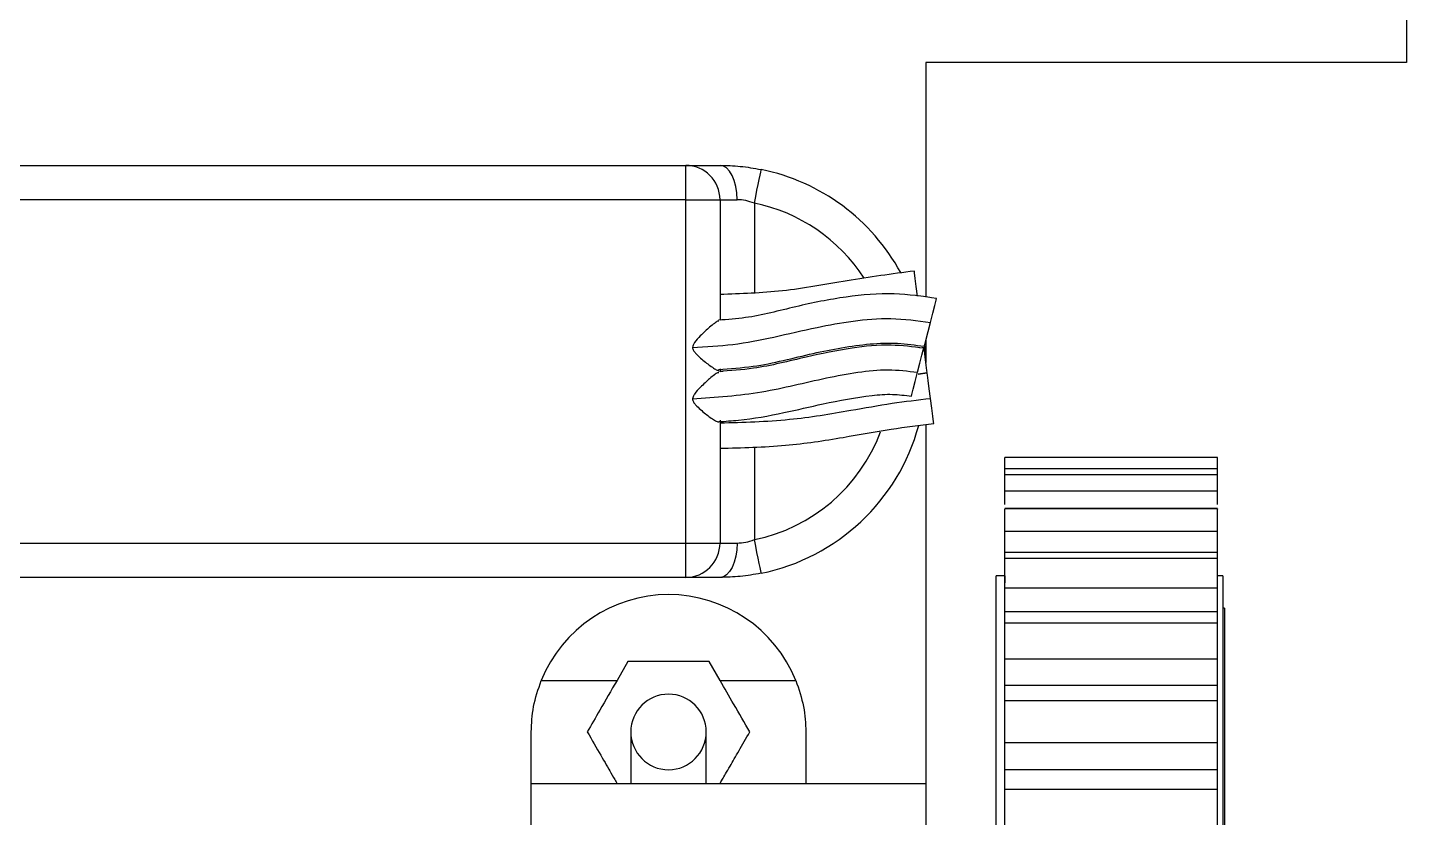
# Model space of a CAD drawing. Extents: x 1562220 to 1629450, y 100537 to 109840.
# Drawn here: x 1626443.23 to 1626483.4, y 100999.46 to 101022.46 of the extents above; entities that cross this region are included whole.
import ezdxf

# ---------------------------------------------------------------- set-up
doc = ezdxf.new("R2010")
doc.units = 0
doc.header["$LTSCALE"] = 1500
doc.header["$MEASUREMENT"] = 0
doc.layers.get('0').update_dxf_attribs({"linetype": 'CONTINUOUS'})

# ---------------------------------------------------------------- blocks, each defined once
blk = doc.blocks.new('robot')
at = {"color": 7, "linetype": 'Continuous', "lineweight": 25}
for p, q in [((1626383.42, 100633.924), (1626383.42, 100628.919)), ((1626383.42, 100628.919), (1626369.42, 100628.919)), ((1626369.42, 100628.919), (1626369.42, 100622.076)), ((1626310.42, 100625.919), (1626362.42, 100625.919)), ((1626362.42, 100624.919), (1626362.42, 100625.919)), ((1626362.42, 100625.919), (1626363.42, 100625.919)), ((1626362.42, 100624.919), (1626310.42, 100624.919)), ((1626362.42, 100624.919), (1626363.42, 100624.919)), ((1626362.42, 100614.919), (1626362.42, 100624.919)), ((1626363.42, 100624.919), (1626363.42, 100621.413)), ((1626363.42, 100624.919), (1626363.92, 100624.919)), ((1626369.42, 100620.836), (1626369.42, 100620.179)), ((1626369.374, 100620.659), (1626369.411, 100620.251)), ((1626363.42, 100619.998), (1626363.42, 100619.915)), ((1626369.192, 100619.848), (1626369.457, 100619.886)), ((1626369.46, 100619.866), (1626369.197, 100619.829)), ((1626369.42, 100619.881), (1626369.42, 100619.86)), ((1626363.42, 100618.498), (1626363.42, 100614.919)), ((1626369.42, 100618.368), (1626369.42, 100607.919)), ((1626377.92, 100617.41), (1626371.72, 100617.41)), ((1626371.72, 100617.094), (1626377.92, 100617.094)), ((1626371.72, 100616.879), (1626371.72, 100617.094)), ((1626377.92, 100616.909), (1626371.72, 100616.909)), ((1626377.92, 100616.879), (1626377.92, 100617.094)), ((1626371.72, 100616.437), (1626377.92, 100616.437)), ((1626371.72, 100615.936), (1626377.92, 100615.936)), ((1626377.92, 100615.917), (1626371.72, 100615.917)), ((1626371.72, 100615.266), (1626377.92, 100615.266)), ((1626310.42, 100614.919), (1626362.42, 100614.919)), ((1626362.42, 100614.919), (1626363.42, 100614.919)), ((1626362.42, 100613.919), (1626362.42, 100614.919)), ((1626363.42, 100614.919), (1626363.92, 100614.919)), ((1626371.72, 100614.658), (1626377.92, 100614.658)), ((1626371.72, 100614.475), (1626377.92, 100614.475)), ((1626371.72, 100613.969), (1626371.47, 100613.969)), ((1626371.47, 100587.979), (1626371.47, 100613.969)), ((1626371.72, 100613.969), (1626371.72, 100613.764)), ((1626371.72, 100613.737), (1626371.72, 100613.969)), ((1626378.07, 100613.969), (1626377.92, 100613.969)), ((1626378.07, 100613.969), (1626378.07, 100587.979)), ((1626362.42, 100613.919), (1626310.42, 100613.919)), ((1626363.42, 100613.919), (1626362.42, 100613.919)), ((1626371.72, 100613.617), (1626377.92, 100613.617)), ((1626371.72, 100612.923), (1626377.92, 100612.923)), ((1626378.12, 100613.019), (1626378.07, 100613.019)), ((1626378.12, 100613.019), (1626378.12, 100588.851)), ((1626371.72, 100612.601), (1626377.92, 100612.601)), ((1626360.737, 100611.469), (1626360.419, 100610.919)), ((1626363.104, 100611.469), (1626360.737, 100611.469)), ((1626363.421, 100610.919), (1626363.104, 100611.469)), ((1626371.72, 100611.545), (1626377.92, 100611.545)), ((1626358.212, 100610.919), (1626360.419, 100610.919)), ((1626363.421, 100610.919), (1626365.628, 100610.919)), ((1626371.72, 100610.785), (1626377.92, 100610.785)), ((1626371.72, 100610.336), (1626377.92, 100610.336)), ((1626357.92, 100607.919), (1626357.92, 100609.419)), ((1626360.82, 100609.419), (1626360.82, 100607.919)), ((1626363.02, 100607.919), (1626363.02, 100609.419)), ((1626365.92, 100609.419), (1626365.92, 100607.919)), ((1626371.72, 100609.114), (1626377.92, 100609.114)), ((1626377.92, 100608.315), (1626371.72, 100608.315)), ((1626357.92, 100606.419), (1626357.92, 100607.919)), ((1626357.92, 100607.919), (1626369.42, 100607.919)), ((1626369.42, 100607.919), (1626369.42, 100606.419)), ((1626371.72, 100607.751), (1626377.92, 100607.751))]:
    blk.add_line(p, q, dxfattribs=at)
at = {"color": 8, "linetype": 'Continuous', "lineweight": 25}
for p, q in [((1626364.42, 100624.818), (1626364.42, 100622.217)), ((1626363.42, 100621.419), (1626363.549, 100621.425)), ((1626369.243, 100620.602), (1626369.364, 100620.62)), ((1626363.42, 100619.919), (1626363.514, 100619.924)), ((1626364.42, 100617.726), (1626364.42, 100615.02))]:
    blk.add_line(p, q, dxfattribs=at)
at = {"color": 7, "linetype": 'Continuous', "lineweight": 25, "flags": 128}
for points in [[(1626363.92, 100624.919), (1626363.911, 100625.114), (1626363.882, 100625.302), (1626363.836, 100625.475), (1626363.774, 100625.626), (1626363.698, 100625.751), (1626363.612, 100625.843), (1626363.518, 100625.9), (1626363.42, 100625.919)], [(1626364.42, 100624.818), (1626364.459, 100625.009), (1626364.497, 100625.193), (1626364.531, 100625.363), (1626364.562, 100625.511), (1626364.586, 100625.633), (1626364.605, 100625.724), (1626364.616, 100625.779), (1626364.62, 100625.798)], [(1626369.176, 100622.108), (1626369.14, 100622.389), (1626369.11, 100622.627), (1626369.09, 100622.786), (1626369.083, 100622.842), (1626369.083, 100622.842)], [(1626369.552, 100621.346), (1626369.621, 100621.613), (1626369.679, 100621.839), (1626369.719, 100621.99), (1626369.732, 100622.043), (1626369.732, 100622.043)], [(1626369.372, 100620.649), (1626369.386, 100620.702), (1626369.425, 100620.853), (1626369.483, 100621.079), (1626369.552, 100621.346)], [(1626369.177, 100619.894), (1626369.246, 100620.161), (1626369.304, 100620.387), (1626369.343, 100620.538), (1626369.357, 100620.591), (1626369.357, 100620.591)], [(1626369.457, 100619.886), (1626369.45, 100619.942), (1626369.43, 100620.101), (1626369.4, 100620.339), (1626369.364, 100620.62)], [(1626368.996, 100619.197), (1626369.01, 100619.25), (1626369.049, 100619.401), (1626369.108, 100619.627), (1626369.177, 100619.894)], [(1626369.553, 100619.132), (1626369.517, 100619.413), (1626369.487, 100619.651), (1626369.467, 100619.81), (1626369.46, 100619.866), (1626369.46, 100619.866)], [(1626369.646, 100618.398), (1626369.638, 100618.454), (1626369.618, 100618.613), (1626369.588, 100618.851), (1626369.553, 100619.132)], [(1626363.92, 100614.919), (1626363.911, 100614.724), (1626363.882, 100614.537), (1626363.836, 100614.364), (1626363.774, 100614.212), (1626363.698, 100614.088), (1626363.612, 100613.995), (1626363.518, 100613.939), (1626363.42, 100613.919)], [(1626364.62, 100614.041), (1626364.616, 100614.059), (1626364.605, 100614.115), (1626364.586, 100614.206), (1626364.562, 100614.328), (1626364.531, 100614.476), (1626364.497, 100614.645), (1626364.459, 100614.829), (1626364.42, 100615.02)]]:
    blk.add_lwpolyline(points, dxfattribs=at)
at = {"color": 7, "linetype": 'Continuous', "lineweight": 25}
for centre, radius, start, end in [((1626362.42, 100624.919), 1, 0, 90), ((1626363.42, 100619.919), 6, 28.6388, 78.463), ((1626363.42, 100619.919), 6, 281.537, 344.7321), ((1626362.42, 100614.919), 1, 270, 0), ((1626361.92, 100609.419), 4, 90, 157.9757), ((1626361.92, 100609.419), 4, 22.0243, 90), ((1626361.92, 100609.419), 1.1, 0, 180), ((1626361.92, 100609.419), 1.1, 180, 0)]:
    blk.add_arc(centre, radius, start, end, dxfattribs=at)
at = {"color": 8, "linetype": 'Continuous', "lineweight": 25}
for start, end in [(32.9164, 78.463), (281.537, 339.3804)]:
    blk.add_arc((1626363.42, 100619.919), 5, start, end, dxfattribs=at)
at = {"color": 7, "linetype": 'Continuous', "lineweight": 25}
for points, knots in [([(1626363.42, 100625.919), (1626363.615, 100625.915), (1626364.003, 100625.906), (1626364.415, 100625.834), (1626364.62, 100625.798)], [0, 0, 0, 0, 0.501178, 1, 1, 1, 1]), ([(1626364.42, 100624.818), (1626364.335, 100624.848), (1626364.165, 100624.908), (1626364.002, 100624.916), (1626363.92, 100624.919)], [0, 0, 0, 0, 0.497745, 1, 1, 1, 1]), ([(1626369.083, 100622.842), (1626368.429, 100622.755), (1626367.144, 100622.582), (1626365.271, 100622.217), (1626364.027, 100622.178), (1626363.42, 100622.159)], [0, 0, 0, 0, 0.347015, 0.681433, 1, 1, 1, 1]), ([(1626369.732, 100622.043), (1626369.32, 100622.102), (1626368.445, 100622.225), (1626367.059, 100622.106), (1626365.624, 100621.818), (1626364.402, 100621.483), (1626363.64, 100621.428), (1626363.378, 100621.409)], [0, 0, 0, 0, 0.1937876, 0.4112393, 0.6443112, 0.8776939, 1, 1, 1, 1]), ([(1626362.619, 100620.618), (1626363.012, 100620.637), (1626363.808, 100620.676), (1626365.013, 100620.918), (1626366.17, 100621.194), (1626367.305, 100621.405), (1626368.418, 100621.499), (1626369.168, 100621.398), (1626369.552, 100621.346)], [0, 0, 0, 0, 0.1679703, 0.3404862, 0.5250978, 0.6769564, 0.8346342, 1, 1, 1, 1]), ([(1626363.381, 100621.381), (1626363.372, 100621.381), (1626363.344, 100621.381), (1626363.253, 100621.319), (1626363.088, 100621.185), (1626362.879, 100620.992), (1626362.709, 100620.81), (1626362.632, 100620.692), (1626362.623, 100620.64), (1626362.619, 100620.618)], [0, 0, 0, 0, 0.081651, 0.233233, 0.405261, 0.701785, 0.889285, 0.952906, 1, 1, 1, 1]), ([(1626362.619, 100620.618), (1626362.621, 100620.603), (1626362.624, 100620.572), (1626362.653, 100620.511), (1626362.729, 100620.418), (1626362.899, 100620.262), (1626363.098, 100620.104), (1626363.26, 100619.994), (1626363.347, 100619.947), (1626363.372, 100619.951), (1626363.381, 100619.952)], [0, 0, 0, 0, 0.032638, 0.070194, 0.148225, 0.300845, 0.59923, 0.769067, 0.921363, 1, 1, 1, 1]), ([(1626369.357, 100620.591), (1626369.041, 100620.632), (1626368.345, 100620.723), (1626367.19, 100620.604), (1626365.862, 100620.331), (1626364.582, 100619.999), (1626363.718, 100619.936), (1626363.378, 100619.911)], [0, 0, 0, 0, 0.157711, 0.346771, 0.57136, 0.831152, 1, 1, 1, 1]), ([(1626363.379, 100619.973), (1626363.715, 100619.997), (1626364.649, 100620.064), (1626366.096, 100620.456), (1626367.498, 100620.717), (1626368.589, 100620.761), (1626369.112, 100620.686), (1626369.372, 100620.649)], [0, 0, 0, 0, 0.166543, 0.462127, 0.739001, 0.870624, 1, 1, 1, 1]), ([(1626362.619, 100619.117), (1626363.296, 100619.165), (1626364.614, 100619.257), (1626366.195, 100619.676), (1626367.42, 100619.901), (1626368.313, 100619.998), (1626368.891, 100619.928), (1626369.177, 100619.894)], [0, 0, 0, 0, 0.306438, 0.596253, 0.737103, 0.870404, 1, 1, 1, 1]), ([(1626363.381, 100619.881), (1626363.372, 100619.881), (1626363.344, 100619.881), (1626363.253, 100619.818), (1626363.087, 100619.684), (1626362.879, 100619.491), (1626362.709, 100619.309), (1626362.632, 100619.191), (1626362.623, 100619.139), (1626362.619, 100619.117)], [0, 0, 0, 0, 0.081663, 0.233236, 0.405298, 0.701801, 0.88931, 0.952925, 1, 1, 1, 1]), ([(1626363.381, 100618.455), (1626363.573, 100618.467), (1626364.213, 100618.508), (1626365.229, 100618.695), (1626366.513, 100619), (1626367.565, 100619.201), (1626368.432, 100619.271), (1626368.813, 100619.221), (1626368.996, 100619.197)], [0, 0, 0, 0, 0.1014286, 0.3380595, 0.543698, 0.7975845, 0.9028005, 1, 1, 1, 1]), ([(1626362.619, 100619.117), (1626362.621, 100619.103), (1626362.624, 100619.071), (1626362.653, 100619.01), (1626362.729, 100618.917), (1626362.899, 100618.761), (1626363.098, 100618.603), (1626363.26, 100618.494), (1626363.347, 100618.447), (1626363.372, 100618.451), (1626363.381, 100618.452)], [0, 0, 0, 0, 0.032633, 0.070178, 0.148178, 0.300757, 0.599076, 0.768839, 0.921084, 1, 1, 1, 1]), ([(1626363.42, 100618.419), (1626364.098, 100618.438), (1626365.376, 100618.472), (1626367.04, 100618.748), (1626368.401, 100618.997), (1626369.179, 100619.088), (1626369.553, 100619.132)], [0, 0, 0, 0, 0.32867, 0.619623, 0.817532, 1, 1, 1, 1]), ([(1626363.42, 100617.679), (1626364.059, 100617.695), (1626365.262, 100617.725), (1626366.922, 100617.972), (1626368.35, 100618.244), (1626369.233, 100618.349), (1626369.646, 100618.398)], [0, 0, 0, 0, 0.30512, 0.575152, 0.801278, 1, 1, 1, 1]), ([(1626371.72, 100617.094), (1626371.72, 100617.18), (1626371.72, 100617.343), (1626371.72, 100617.43), (1626371.72, 100617.409), (1626371.72, 100617.409)], [0, 0, 0, 0, 0.520441, 0.990416, 1, 1, 1, 1]), ([(1626377.92, 100617.094), (1626377.92, 100617.18), (1626377.92, 100617.343), (1626377.92, 100617.43), (1626377.92, 100617.409), (1626377.92, 100617.409)], [0, 0, 0, 0, 0.520441, 0.990416, 1, 1, 1, 1]), ([(1626371.72, 100616.437), (1626371.72, 100616.546), (1626371.72, 100616.754), (1626371.72, 100616.902), (1626371.72, 100616.9), (1626371.72, 100616.899)], [0, 0, 0, 0, 0.417919, 0.795311, 1, 1, 1, 1]), ([(1626377.92, 100616.437), (1626377.92, 100616.546), (1626377.92, 100616.754), (1626377.92, 100616.902), (1626377.92, 100616.9), (1626377.92, 100616.899)], [0, 0, 0, 0, 0.417919, 0.795311, 1, 1, 1, 1]), ([(1626371.72, 100616.047), (1626371.72, 100616.079), (1626371.72, 100616.168), (1626371.72, 100616.332), (1626371.72, 100616.437)], [0, 0, 0, 0, 0.356293, 1, 1, 1, 1]), ([(1626377.92, 100616.047), (1626377.92, 100616.079), (1626377.92, 100616.168), (1626377.92, 100616.332), (1626377.92, 100616.437)], [0, 0, 0, 0, 0.356293, 1, 1, 1, 1]), ([(1626371.72, 100615.266), (1626371.72, 100615.394), (1626371.72, 100615.638), (1626371.72, 100615.846), (1626371.72, 100615.92), (1626371.72, 100615.912), (1626371.72, 100615.911)], [0, 0, 0, 0, 0.366098, 0.696695, 0.961763, 1, 1, 1, 1]), ([(1626377.92, 100615.266), (1626377.92, 100615.394), (1626377.92, 100615.638), (1626377.92, 100615.846), (1626377.92, 100615.92), (1626377.92, 100615.912), (1626377.92, 100615.911)], [0, 0, 0, 0, 0.366098, 0.696695, 0.961763, 1, 1, 1, 1]), ([(1626371.72, 100614.658), (1626371.72, 100614.744), (1626371.72, 100614.904), (1626371.72, 100615.151), (1626371.72, 100615.266)], [0, 0, 0, 0, 0.5332781, 1, 1, 1, 1]), ([(1626377.92, 100614.658), (1626377.92, 100614.744), (1626377.92, 100614.904), (1626377.92, 100615.151), (1626377.92, 100615.266)], [0, 0, 0, 0, 0.5332781, 1, 1, 1, 1]), ([(1626363.92, 100614.919), (1626364.002, 100614.923), (1626364.165, 100614.931), (1626364.335, 100614.991), (1626364.42, 100615.02)], [0, 0, 0, 0, 0.502254, 1, 1, 1, 1]), ([(1626371.72, 100614.49), (1626371.72, 100614.491), (1626371.72, 100614.494), (1626371.72, 100614.602), (1626371.72, 100614.658)], [0, 0, 0, 0, 0.484093, 1, 1, 1, 1]), ([(1626371.72, 100613.617), (1626371.72, 100613.758), (1626371.72, 100614.027), (1626371.72, 100614.301), (1626371.72, 100614.447), (1626371.72, 100614.465), (1626371.72, 100614.475)], [0, 0, 0, 0, 0.291894, 0.555482, 0.766823, 1, 1, 1, 1]), ([(1626377.92, 100614.49), (1626377.92, 100614.491), (1626377.92, 100614.494), (1626377.92, 100614.602), (1626377.92, 100614.658)], [0, 0, 0, 0, 0.484093, 1, 1, 1, 1]), ([(1626377.92, 100613.617), (1626377.92, 100613.758), (1626377.92, 100614.027), (1626377.92, 100614.301), (1626377.92, 100614.447), (1626377.92, 100614.465), (1626377.92, 100614.475)], [0, 0, 0, 0, 0.291894, 0.555482, 0.766823, 1, 1, 1, 1]), ([(1626364.62, 100614.041), (1626364.415, 100614.005), (1626364.003, 100613.932), (1626363.615, 100613.924), (1626363.42, 100613.919)], [0, 0, 0, 0, 0.498822, 1, 1, 1, 1]), ([(1626371.72, 100612.923), (1626371.72, 100613.029), (1626371.72, 100613.227), (1626371.72, 100613.493), (1626371.72, 100613.617)], [0, 0, 0, 0, 0.533277, 1, 1, 1, 1]), ([(1626377.92, 100612.923), (1626377.92, 100613.029), (1626377.92, 100613.227), (1626377.92, 100613.493), (1626377.92, 100613.617)], [0, 0, 0, 0, 0.533277, 1, 1, 1, 1]), ([(1626371.72, 100612.601), (1626371.72, 100612.63), (1626371.72, 100612.679), (1626371.72, 100612.851), (1626371.72, 100612.923)], [0, 0, 0, 0, 0.5836302, 1, 1, 1, 1]), ([(1626377.92, 100612.601), (1626377.92, 100612.63), (1626377.92, 100612.679), (1626377.92, 100612.851), (1626377.92, 100612.923)], [0, 0, 0, 0, 0.5836302, 1, 1, 1, 1]), ([(1626371.72, 100611.545), (1626371.72, 100611.694), (1626371.72, 100611.979), (1626371.72, 100612.305), (1626371.72, 100612.51), (1626371.72, 100612.57), (1626371.72, 100612.601)], [0, 0, 0, 0, 0.2918925, 0.5554806, 0.7668224, 1, 1, 1, 1]), ([(1626377.92, 100611.545), (1626377.92, 100611.694), (1626377.92, 100611.979), (1626377.92, 100612.305), (1626377.92, 100612.51), (1626377.92, 100612.57), (1626377.92, 100612.601)], [0, 0, 0, 0, 0.2918925, 0.5554806, 0.7668224, 1, 1, 1, 1]), ([(1626371.72, 100610.785), (1626371.72, 100610.908), (1626371.72, 100611.139), (1626371.72, 100611.415), (1626371.72, 100611.545)], [0, 0, 0, 0, 0.533278, 1, 1, 1, 1]), ([(1626377.92, 100610.785), (1626377.92, 100610.908), (1626377.92, 100611.139), (1626377.92, 100611.415), (1626377.92, 100611.545)], [0, 0, 0, 0, 0.533278, 1, 1, 1, 1]), ([(1626357.92, 100609.419), (1626357.93, 100609.663), (1626357.95, 100610.15), (1626358.125, 100610.663), (1626358.212, 100610.919)], [0, 0, 0, 0, 0.4993099, 1, 1, 1, 1]), ([(1626360.419, 100610.919), (1626360.249, 100610.626), (1626359.949, 100610.105), (1626359.673, 100609.627), (1626359.553, 100609.419)], [0, 0, 0, 0, 0.5642923, 1, 1, 1, 1]), ([(1626364.287, 100609.419), (1626364.133, 100609.687), (1626363.855, 100610.169), (1626363.554, 100610.689), (1626363.421, 100610.919)], [0, 0, 0, 0, 0.5561605, 1, 1, 1, 1]), ([(1626365.628, 100610.919), (1626365.715, 100610.664), (1626365.89, 100610.151), (1626365.91, 100609.663), (1626365.92, 100609.419)], [0, 0, 0, 0, 0.4993014, 1, 1, 1, 1]), ([(1626371.72, 100610.336), (1626371.72, 100610.393), (1626371.72, 100610.491), (1626371.72, 100610.699), (1626371.72, 100610.785)], [0, 0, 0, 0, 0.583631, 1, 1, 1, 1]), ([(1626377.92, 100610.336), (1626377.92, 100610.393), (1626377.92, 100610.491), (1626377.92, 100610.699), (1626377.92, 100610.785)], [0, 0, 0, 0, 0.583631, 1, 1, 1, 1]), ([(1626371.72, 100609.114), (1626371.72, 100609.268), (1626371.72, 100609.561), (1626371.72, 100609.926), (1626371.72, 100610.184), (1626371.72, 100610.283), (1626371.72, 100610.336)], [0, 0, 0, 0, 0.2918922, 0.5554809, 0.7668225, 1, 1, 1, 1]), ([(1626377.92, 100609.114), (1626377.92, 100609.268), (1626377.92, 100609.561), (1626377.92, 100609.926), (1626377.92, 100610.184), (1626377.92, 100610.283), (1626377.92, 100610.336)], [0, 0, 0, 0, 0.2918922, 0.5554809, 0.7668225, 1, 1, 1, 1]), ([(1626359.553, 100609.419), (1626359.69, 100609.183), (1626359.962, 100608.711), (1626360.236, 100608.237), (1626360.393, 100607.965), (1626360.41, 100607.934), (1626360.419, 100607.919)], [0, 0, 0, 0, 0.289209, 0.576245, 0.793471, 1, 1, 1, 1]), ([(1626363.421, 100607.919), (1626363.436, 100607.944), (1626363.465, 100607.995), (1626363.681, 100608.37), (1626363.963, 100608.857), (1626364.179, 100609.232), (1626364.287, 100609.419)], [0, 0, 0, 0, 0.264359, 0.545029, 0.772741, 1, 1, 1, 1]), ([(1626371.72, 100608.315), (1626371.72, 100608.451), (1626371.72, 100608.706), (1626371.72, 100608.984), (1626371.72, 100609.114)], [0, 0, 0, 0, 0.533278, 1, 1, 1, 1]), ([(1626377.92, 100608.315), (1626377.92, 100608.451), (1626377.92, 100608.706), (1626377.92, 100608.984), (1626377.92, 100609.114)], [0, 0, 0, 0, 0.533278, 1, 1, 1, 1]), ([(1626371.72, 100607.751), (1626371.72, 100607.835), (1626371.72, 100607.978), (1626371.72, 100608.216), (1626371.72, 100608.315)], [0, 0, 0, 0, 0.583631, 1, 1, 1, 1]), ([(1626377.92, 100607.751), (1626377.92, 100607.835), (1626377.92, 100607.978), (1626377.92, 100608.216), (1626377.92, 100608.315)], [0, 0, 0, 0, 0.583631, 1, 1, 1, 1]), ([(1626371.72, 100606.404), (1626371.72, 100606.557), (1626371.72, 100606.848), (1626371.72, 100607.242), (1626371.72, 100607.545), (1626371.72, 100607.68), (1626371.72, 100607.751)], [0, 0, 0, 0, 0.291892, 0.55548, 0.766824, 1, 1, 1, 1]), ([(1626377.92, 100606.404), (1626377.92, 100606.557), (1626377.92, 100606.848), (1626377.92, 100607.242), (1626377.92, 100607.545), (1626377.92, 100607.68), (1626377.92, 100607.751)], [0, 0, 0, 0, 0.291892, 0.55548, 0.766824, 1, 1, 1, 1])]:
    blk.add_open_spline(points, degree=3, knots=knots, dxfattribs=at)

msp = doc.modelspace()

# ---------------------------------------------------------------- block references
msp.add_blockref('robot', (99.982, 392.527))

doc.saveas('drawing.dxf')
